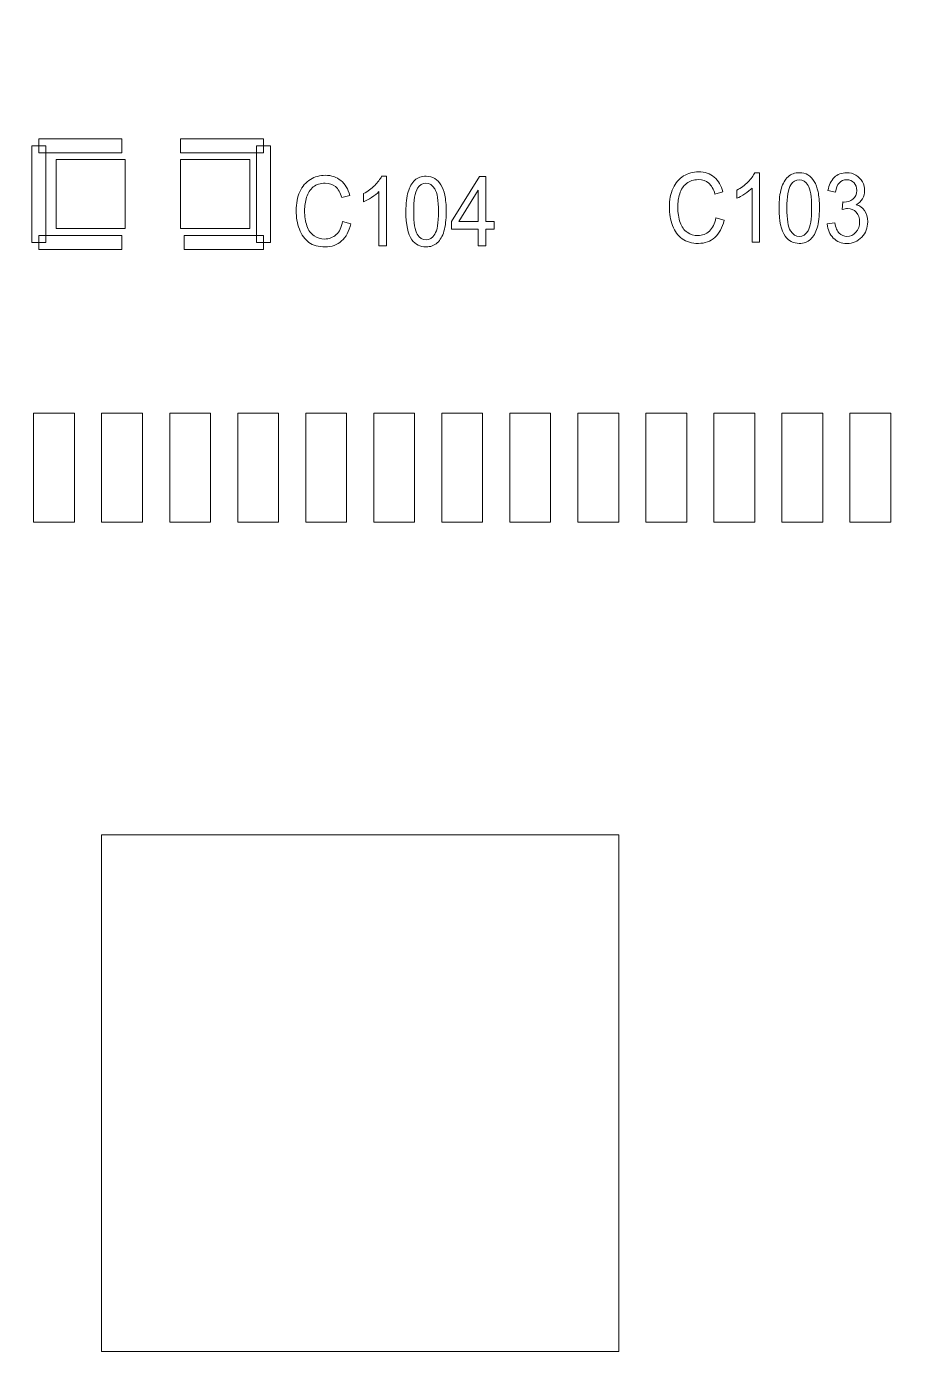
# Model space of a CAD drawing. Header units: millimetres. Extents: x -90 to 99, y -65 to 67.
# Drawn here: x -39.71 to -33.29, y 18.63 to 28.48 of the extents above; entities that cross this region are included whole.
import ezdxf

# ---------------------------------------------------------------- set-up
doc = ezdxf.new("R2010")
doc.units = ezdxf.units.MM
doc.header["$MEASUREMENT"] = 0
for name, color, linetype in [('BG_OUTLINE', 7, 'Continuous'), ('PG_SILKSCREEN_TOP', 7, 'Continuous'), ('PIN_TOP', 7, 'Continuous'), ('RD_SILKSCREEN_TOP', 7, 'Continuous')]:
    doc.layers.add(name, color=color, linetype=linetype)

msp = doc.modelspace()

# ---------------------------------------------------------------- linework, layer by layer
at = {"layer": 'BG_OUTLINE', "color": 3, "lineweight": 9}
msp.add_open_spline([(-71.7269, -61.8795), (-71.7269, -61.8795), (-71.7343, 42.2681), (-71.7343, 42.2681), (-71.7343, 42.2681), (-71.7348, 43.0066), (-71.4419, 43.715), (-70.92, 44.2375), (-70.92, 44.2375), (-70.3982, 44.76), (-69.6866, 45.0538), (-68.9482, 45.0543), (-68.9482, 45.0543), (-68.9482, 45.0543), (75.2046, 45.0543), (75.2046, 45.0543), (75.2046, 45.0543), (76.8319, 45.0552), (78.1763, 43.7805), (78.2661, 42.1556), (78.2661, 42.1556), (78.2661, 42.1556), (78.2661, 31.2814), (78.2661, 31.2814), (78.2661, 31.2814), (78.2661, 31.2814), (72.2646, 31.2814), (72.2646, 31.2814), (72.2646, 31.2814), (72.2646, 31.2814), (72.2646, 26.9814), (72.2646, 26.9814), (72.2646, 26.9814), (72.2646, 26.9814), (78.2661, 26.9814), (78.2661, 26.9814), (78.2661, 26.9814), (78.2661, 26.9814), (78.2661, 18.6553), (78.2661, 18.6553), (78.2661, 18.6553), (78.2661, 18.6553), (72.2496, 18.6553), (72.2496, 18.6553), (72.2496, 18.6553), (72.2496, 18.6553), (72.2496, 14.3553), (72.2496, 14.3553), (72.2496, 14.3553), (72.2496, 14.3553), (78.2661, 14.3553), (78.2661, 14.3553), (78.2661, 14.3553), (78.2661, 14.3553), (78.2661, 9.255), (78.2661, 9.255), (78.2661, 9.255), (78.2661, 9.255), (72.2648, 9.255), (72.2648, 9.255), (72.2648, 9.255), (72.2648, 9.255), (72.2648, 4.955), (72.2648, 4.955), (72.2648, 4.955), (72.2648, 4.955), (78.2661, 4.955), (78.2661, 4.955), (78.2661, 4.955), (78.2661, 4.955), (78.2661, -3.3762), (78.2661, -3.3762), (78.2661, -3.3762), (78.2661, -3.3762), (72.2445, -3.3762), (72.2445, -3.3762), (72.2445, -3.3762), (72.2445, -3.3762), (72.2445, -7.6762), (72.2445, -7.6762), (72.2445, -7.6762), (72.2445, -7.6762), (78.2661, -7.6762), (78.2661, -7.6762), (78.2661, -7.6762), (78.2661, -7.6762), (78.2661, -12.7615), (78.2661, -12.7615), (78.2661, -12.7615), (78.2661, -12.7615), (72.2651, -12.7615), (72.2651, -12.7615), (72.2651, -12.7615), (72.2651, -12.7615), (72.2651, -17.0615), (72.2651, -17.0615), (72.2651, -17.0615), (72.2651, -17.0615), (78.2661, -17.0615), (78.2661, -17.0615), (78.2661, -17.0615), (78.2661, -17.0615), (78.2661, -25.4097), (78.2661, -25.4097), (78.2661, -25.4097), (78.2661, -25.4097), (72.2656, -25.4097), (72.2656, -25.4097), (72.2656, -25.4097), (72.2656, -25.4097), (72.2656, -29.7097), (72.2656, -29.7097), (72.2656, -29.7097), (72.2656, -29.7097), (78.2661, -29.7097), (78.2661, -29.7097), (78.2661, -29.7097), (78.2661, -29.7097), (78.2661, -34.793), (78.2661, -34.793), (78.2661, -34.793), (78.2661, -34.793), (72.2679, -34.793), (72.2679, -34.793), (72.2679, -34.793), (72.2679, -34.793), (72.2679, -39.0929), (72.2679, -39.0929), (72.2679, -39.0929), (72.2679, -39.0929), (78.2661, -39.0929), (78.2661, -39.0929), (78.2661, -39.0929), (78.2661, -39.0929), (78.2661, -47.4269), (78.2661, -47.4269), (78.2661, -47.4269), (78.2661, -47.4269), (72.2679, -47.4269), (72.2679, -47.4269), (72.2679, -47.4269), (72.2679, -47.4269), (72.2679, -51.7269), (72.2679, -51.7269), (72.2679, -51.7269), (72.2679, -51.7269), (78.2661, -51.7269), (78.2661, -51.7269), (78.2661, -51.7269), (78.2661, -51.7269), (78.2661, -51.8138), (78.2661, -51.8138), (78.2661, -51.8138), (78.2661, -51.8138), (78.2656, -61.8468), (78.2656, -61.8468), (78.2656, -61.8468), (78.2661, -62.6669), (77.9407, -63.4536), (77.3612, -64.0339), (77.3612, -64.0339), (76.7817, -64.6142), (75.9915, -64.9405), (75.1713, -64.941), (75.1713, -64.941), (75.1713, -64.941), (-68.6609, -64.9456), (-68.6609, -64.9456), (-68.6609, -64.9456), (-69.4735, -64.9461), (-70.2531, -64.6237), (-70.8281, -64.0495), (-70.8281, -64.0495), (-71.4031, -63.4752), (-71.7264, -62.6922), (-71.7269, -61.8795)], degree=3, knots=[0, 0, 0, 0, 0.022727, 0.022727, 0.022727, 0.022727, 0.045455, 0.045455, 0.045455, 0.045455, 0.068182, 0.068182, 0.068182, 0.068182, 0.090909, 0.090909, 0.090909, 0.090909, 0.113636, 0.113636, 0.113636, 0.113636, 0.136364, 0.136364, 0.136364, 0.136364, 0.159091, 0.159091, 0.159091, 0.159091, 0.181818, 0.181818, 0.181818, 0.181818, 0.204545, 0.204545, 0.204545, 0.204545, 0.227273, 0.227273, 0.227273, 0.227273, 0.25, 0.25, 0.25, 0.25, 0.272727, 0.272727, 0.272727, 0.272727, 0.295455, 0.295455, 0.295455, 0.295455, 0.318182, 0.318182, 0.318182, 0.318182, 0.340909, 0.340909, 0.340909, 0.340909, 0.363636, 0.363636, 0.363636, 0.363636, 0.386364, 0.386364, 0.386364, 0.386364, 0.409091, 0.409091, 0.409091, 0.409091, 0.431818, 0.431818, 0.431818, 0.431818, 0.454545, 0.454545, 0.454545, 0.454545, 0.477273, 0.477273, 0.477273, 0.477273, 0.5, 0.5, 0.5, 0.5, 0.522727, 0.522727, 0.522727, 0.522727, 0.545455, 0.545455, 0.545455, 0.545455, 0.568182, 0.568182, 0.568182, 0.568182, 0.590909, 0.590909, 0.590909, 0.590909, 0.613636, 0.613636, 0.613636, 0.613636, 0.636364, 0.636364, 0.636364, 0.636364, 0.659091, 0.659091, 0.659091, 0.659091, 0.681818, 0.681818, 0.681818, 0.681818, 0.704545, 0.704545, 0.704545, 0.704545, 0.727273, 0.727273, 0.727273, 0.727273, 0.75, 0.75, 0.75, 0.75, 0.772727, 0.772727, 0.772727, 0.772727, 0.795455, 0.795455, 0.795455, 0.795455, 0.818182, 0.818182, 0.818182, 0.818182, 0.840909, 0.840909, 0.840909, 0.840909, 0.863636, 0.863636, 0.863636, 0.863636, 0.886364, 0.886364, 0.886364, 0.886364, 0.909091, 0.909091, 0.909091, 0.909091, 0.931818, 0.931818, 0.931818, 0.931818, 0.954545, 0.954545, 0.954545, 0.954545, 0.977273, 0.977273, 0.977273, 0.977273, 1, 1, 1, 1], dxfattribs=at)
at = {"layer": 'PG_SILKSCREEN_TOP', "color": 6, "lineweight": 9}
for points in [[(-39.6719, 27.6017), (-39.6719, 27.6017), (-39.5702, 27.6017), (-39.5702, 27.6017), (-39.5702, 27.6017), (-39.5702, 27.6017), (-39.5702, 26.8905), (-39.5702, 26.8905), (-39.5702, 26.8905), (-39.5702, 26.8905), (-39.6719, 26.8905), (-39.6719, 26.8905), (-39.6719, 26.8905), (-39.6719, 26.8905), (-39.6719, 27.6017), (-39.6719, 27.6017)], [(-39.621, 27.5509), (-39.621, 27.5509), (-39.621, 27.6525), (-39.621, 27.6525), (-39.621, 27.6525), (-39.621, 27.6525), (-39.0114, 27.6525), (-39.0114, 27.6525), (-39.0114, 27.6525), (-39.0114, 27.6525), (-39.0114, 27.5509), (-39.0114, 27.5509), (-39.0114, 27.5509), (-39.0114, 27.5509), (-39.621, 27.5509), (-39.621, 27.5509)], [(-38.5796, 27.5509), (-38.5796, 27.5509), (-38.5796, 27.6525), (-38.5796, 27.6525), (-38.5796, 27.6525), (-38.5796, 27.6525), (-37.97, 27.6525), (-37.97, 27.6525), (-37.97, 27.6525), (-37.97, 27.6525), (-37.97, 27.5509), (-37.97, 27.5509), (-37.97, 27.5509), (-37.97, 27.5509), (-38.5796, 27.5509), (-38.5796, 27.5509)], [(-38.0208, 27.6017), (-38.0208, 27.6017), (-37.9192, 27.6017), (-37.9192, 27.6017), (-37.9192, 27.6017), (-37.9192, 27.6017), (-37.9192, 26.8905), (-37.9192, 26.8905), (-37.9192, 26.8905), (-37.9192, 26.8905), (-38.0208, 26.8905), (-38.0208, 26.8905), (-38.0208, 26.8905), (-38.0208, 26.8905), (-38.0208, 27.6017), (-38.0208, 27.6017)], [(-39.621, 26.8397), (-39.621, 26.8397), (-39.621, 26.9413), (-39.621, 26.9413), (-39.621, 26.9413), (-39.621, 26.9413), (-39.0114, 26.9413), (-39.0114, 26.9413), (-39.0114, 26.9413), (-39.0114, 26.9413), (-39.0114, 26.8397), (-39.0114, 26.8397), (-39.0114, 26.8397), (-39.0114, 26.8397), (-39.621, 26.8397), (-39.621, 26.8397)], [(-37.97, 26.9413), (-37.97, 26.9413), (-37.97, 26.8397), (-37.97, 26.8397), (-37.97, 26.8397), (-37.97, 26.8397), (-38.5542, 26.8397), (-38.5542, 26.8397), (-38.5542, 26.8397), (-38.5542, 26.8397), (-38.5542, 26.9413), (-38.5542, 26.9413), (-38.5542, 26.9413), (-38.5542, 26.9413), (-37.97, 26.9413), (-37.97, 26.9413)]]:
    msp.add_open_spline(points, degree=3, knots=[0, 0, 0, 0, 0.25, 0.25, 0.25, 0.25, 0.5, 0.5, 0.5, 0.5, 0.75, 0.75, 0.75, 0.75, 1, 1, 1, 1], dxfattribs=at)
at = {"layer": 'PIN_TOP', "lineweight": 9}
for points in [[(-39.494, 26.9921), (-39.494, 26.9921), (-39.494, 27.5001), (-39.494, 27.5001), (-39.494, 27.5001), (-39.494, 27.5001), (-38.986, 27.5001), (-38.986, 27.5001), (-38.986, 27.5001), (-38.986, 27.5001), (-38.986, 26.9921), (-38.986, 26.9921), (-38.986, 26.9921), (-38.986, 26.9921), (-39.494, 26.9921), (-39.494, 26.9921)], [(-38.5796, 26.9921), (-38.5796, 26.9921), (-38.5796, 27.5001), (-38.5796, 27.5001), (-38.5796, 27.5001), (-38.5796, 27.5001), (-38.0716, 27.5001), (-38.0716, 27.5001), (-38.0716, 27.5001), (-38.0716, 27.5001), (-38.0716, 26.9921), (-38.0716, 26.9921), (-38.0716, 26.9921), (-38.0716, 26.9921), (-38.5796, 26.9921), (-38.5796, 26.9921)], [(-39.6595, 25.6344), (-39.6595, 25.6344), (-39.3595, 25.6344), (-39.3595, 25.6344), (-39.3595, 25.6344), (-39.3595, 25.6344), (-39.3595, 24.8343), (-39.3595, 24.8343), (-39.3595, 24.8343), (-39.3595, 24.8343), (-39.6595, 24.8343), (-39.6595, 24.8343), (-39.6595, 24.8343), (-39.6595, 24.8343), (-39.6595, 25.6344), (-39.6595, 25.6344)], [(-39.1597, 25.6344), (-39.1597, 25.6344), (-38.8596, 25.6344), (-38.8596, 25.6344), (-38.8596, 25.6344), (-38.8596, 25.6344), (-38.8596, 24.8343), (-38.8596, 24.8343), (-38.8596, 24.8343), (-38.8596, 24.8343), (-39.1597, 24.8343), (-39.1597, 24.8343), (-39.1597, 24.8343), (-39.1597, 24.8343), (-39.1597, 25.6344), (-39.1597, 25.6344)], [(-38.6595, 25.6344), (-38.6595, 25.6344), (-38.3595, 25.6344), (-38.3595, 25.6344), (-38.3595, 25.6344), (-38.3595, 25.6344), (-38.3595, 24.8343), (-38.3595, 24.8343), (-38.3595, 24.8343), (-38.3595, 24.8343), (-38.6595, 24.8343), (-38.6595, 24.8343), (-38.6595, 24.8343), (-38.6595, 24.8343), (-38.6595, 25.6344), (-38.6595, 25.6344)], [(-38.1597, 25.6344), (-38.1597, 25.6344), (-37.8596, 25.6344), (-37.8596, 25.6344), (-37.8596, 25.6344), (-37.8596, 25.6344), (-37.8596, 24.8343), (-37.8596, 24.8343), (-37.8596, 24.8343), (-37.8596, 24.8343), (-38.1597, 24.8343), (-38.1597, 24.8343), (-38.1597, 24.8343), (-38.1597, 24.8343), (-38.1597, 25.6344), (-38.1597, 25.6344)], [(-37.6595, 25.6344), (-37.6595, 25.6344), (-37.3595, 25.6344), (-37.3595, 25.6344), (-37.3595, 25.6344), (-37.3595, 25.6344), (-37.3595, 24.8343), (-37.3595, 24.8343), (-37.3595, 24.8343), (-37.3595, 24.8343), (-37.6595, 24.8343), (-37.6595, 24.8343), (-37.6595, 24.8343), (-37.6595, 24.8343), (-37.6595, 25.6344), (-37.6595, 25.6344)], [(-37.1597, 25.6344), (-37.1597, 25.6344), (-36.8596, 25.6344), (-36.8596, 25.6344), (-36.8596, 25.6344), (-36.8596, 25.6344), (-36.8596, 24.8343), (-36.8596, 24.8343), (-36.8596, 24.8343), (-36.8596, 24.8343), (-37.1597, 24.8343), (-37.1597, 24.8343), (-37.1597, 24.8343), (-37.1597, 24.8343), (-37.1597, 25.6344), (-37.1597, 25.6344)], [(-36.6595, 25.6344), (-36.6595, 25.6344), (-36.3595, 25.6344), (-36.3595, 25.6344), (-36.3595, 25.6344), (-36.3595, 25.6344), (-36.3595, 24.8343), (-36.3595, 24.8343), (-36.3595, 24.8343), (-36.3595, 24.8343), (-36.6595, 24.8343), (-36.6595, 24.8343), (-36.6595, 24.8343), (-36.6595, 24.8343), (-36.6595, 25.6344), (-36.6595, 25.6344)], [(-36.1597, 25.6344), (-36.1597, 25.6344), (-35.8596, 25.6344), (-35.8596, 25.6344), (-35.8596, 25.6344), (-35.8596, 25.6344), (-35.8596, 24.8343), (-35.8596, 24.8343), (-35.8596, 24.8343), (-35.8596, 24.8343), (-36.1597, 24.8343), (-36.1597, 24.8343), (-36.1597, 24.8343), (-36.1597, 24.8343), (-36.1597, 25.6344), (-36.1597, 25.6344)], [(-35.6595, 25.6344), (-35.6595, 25.6344), (-35.3595, 25.6344), (-35.3595, 25.6344), (-35.3595, 25.6344), (-35.3595, 25.6344), (-35.3595, 24.8343), (-35.3595, 24.8343), (-35.3595, 24.8343), (-35.3595, 24.8343), (-35.6595, 24.8343), (-35.6595, 24.8343), (-35.6595, 24.8343), (-35.6595, 24.8343), (-35.6595, 25.6344), (-35.6595, 25.6344)], [(-35.1597, 25.6344), (-35.1597, 25.6344), (-34.8596, 25.6344), (-34.8596, 25.6344), (-34.8596, 25.6344), (-34.8596, 25.6344), (-34.8596, 24.8343), (-34.8596, 24.8343), (-34.8596, 24.8343), (-34.8596, 24.8343), (-35.1597, 24.8343), (-35.1597, 24.8343), (-35.1597, 24.8343), (-35.1597, 24.8343), (-35.1597, 25.6344), (-35.1597, 25.6344)], [(-34.6595, 25.6344), (-34.6595, 25.6344), (-34.3595, 25.6344), (-34.3595, 25.6344), (-34.3595, 25.6344), (-34.3595, 25.6344), (-34.3595, 24.8343), (-34.3595, 24.8343), (-34.3595, 24.8343), (-34.3595, 24.8343), (-34.6595, 24.8343), (-34.6595, 24.8343), (-34.6595, 24.8343), (-34.6595, 24.8343), (-34.6595, 25.6344), (-34.6595, 25.6344)], [(-34.1596, 25.6344), (-34.1596, 25.6344), (-33.8596, 25.6344), (-33.8596, 25.6344), (-33.8596, 25.6344), (-33.8596, 25.6344), (-33.8596, 24.8343), (-33.8596, 24.8343), (-33.8596, 24.8343), (-33.8596, 24.8343), (-34.1596, 24.8343), (-34.1596, 24.8343), (-34.1596, 24.8343), (-34.1596, 24.8343), (-34.1596, 25.6344), (-34.1596, 25.6344)], [(-33.6595, 25.6344), (-33.6595, 25.6344), (-33.3595, 25.6344), (-33.3595, 25.6344), (-33.3595, 25.6344), (-33.3595, 25.6344), (-33.3595, 24.8343), (-33.3595, 24.8343), (-33.3595, 24.8343), (-33.3595, 24.8343), (-33.6595, 24.8343), (-33.6595, 24.8343), (-33.6595, 24.8343), (-33.6595, 24.8343), (-33.6595, 25.6344), (-33.6595, 25.6344)], [(-39.1597, 22.5345), (-39.1597, 22.5345), (-35.3595, 22.5345), (-35.3595, 22.5345), (-35.3595, 22.5345), (-35.3595, 22.5345), (-35.3595, 18.7344), (-35.3595, 18.7344), (-35.3595, 18.7344), (-35.3595, 18.7344), (-39.1597, 18.7344), (-39.1597, 18.7344), (-39.1597, 18.7344), (-39.1597, 18.7344), (-39.1597, 22.5345), (-39.1597, 22.5345)]]:
    msp.add_open_spline(points, degree=3, knots=[0, 0, 0, 0, 0.25, 0.25, 0.25, 0.25, 0.5, 0.5, 0.5, 0.5, 0.75, 0.75, 0.75, 0.75, 1, 1, 1, 1], dxfattribs=at)
at = {"layer": 'RD_SILKSCREEN_TOP', "color": 8, "lineweight": 9}
for points, knots in [([(-37.3884, 27.0451), (-37.3884, 27.0451), (-37.3282, 27.028), (-37.3282, 27.028), (-37.3282, 27.028), (-37.3408, 26.9728), (-37.3636, 26.9306), (-37.3963, 26.9014), (-37.3963, 26.9014), (-37.429, 26.8724), (-37.4692, 26.8579), (-37.5165, 26.8579), (-37.5165, 26.8579), (-37.5655, 26.8579), (-37.6053, 26.8691), (-37.636, 26.8914), (-37.636, 26.8914), (-37.6667, 26.9138), (-37.6901, 26.9461), (-37.7061, 26.9885), (-37.7061, 26.9885), (-37.7222, 27.0309), (-37.7301, 27.0764), (-37.7301, 27.125), (-37.7301, 27.125), (-37.7301, 27.178), (-37.7211, 27.2242), (-37.703, 27.2637), (-37.703, 27.2637), (-37.6848, 27.3032), (-37.6591, 27.3331), (-37.6257, 27.3537), (-37.6257, 27.3537), (-37.5923, 27.3742), (-37.5556, 27.3844), (-37.5155, 27.3844), (-37.5155, 27.3844), (-37.47, 27.3844), (-37.4318, 27.3714), (-37.4008, 27.3455), (-37.4008, 27.3455), (-37.3699, 27.3195), (-37.3482, 27.2831), (-37.3361, 27.2361), (-37.3361, 27.2361), (-37.3361, 27.2361), (-37.3952, 27.2204), (-37.3952, 27.2204), (-37.3952, 27.2204), (-37.4058, 27.2575), (-37.421, 27.2844), (-37.4412, 27.3014), (-37.4412, 27.3014), (-37.4612, 27.3183), (-37.4863, 27.3267), (-37.5168, 27.3267), (-37.5168, 27.3267), (-37.5517, 27.3267), (-37.5808, 27.3174), (-37.6043, 27.2987), (-37.6043, 27.2987), (-37.6279, 27.2798), (-37.6443, 27.2547), (-37.6538, 27.223), (-37.6538, 27.223), (-37.6633, 27.1915), (-37.668, 27.1589), (-37.668, 27.1254), (-37.668, 27.1254), (-37.668, 27.082), (-37.6624, 27.0443), (-37.6513, 27.0119), (-37.6513, 27.0119), (-37.6399, 26.9797), (-37.6224, 26.9555), (-37.5987, 26.9395), (-37.5987, 26.9395), (-37.5748, 26.9235), (-37.5491, 26.9156), (-37.5213, 26.9156), (-37.5213, 26.9156), (-37.4877, 26.9156), (-37.4592, 26.9265), (-37.4358, 26.9482), (-37.4358, 26.9482), (-37.4124, 26.97), (-37.3967, 27.0023), (-37.3884, 27.0451)], [0, 0, 0, 0, 0.045455, 0.045455, 0.045455, 0.045455, 0.090909, 0.090909, 0.090909, 0.090909, 0.136364, 0.136364, 0.136364, 0.136364, 0.181818, 0.181818, 0.181818, 0.181818, 0.227273, 0.227273, 0.227273, 0.227273, 0.272727, 0.272727, 0.272727, 0.272727, 0.318182, 0.318182, 0.318182, 0.318182, 0.363636, 0.363636, 0.363636, 0.363636, 0.409091, 0.409091, 0.409091, 0.409091, 0.454545, 0.454545, 0.454545, 0.454545, 0.5, 0.5, 0.5, 0.5, 0.545455, 0.545455, 0.545455, 0.545455, 0.590909, 0.590909, 0.590909, 0.590909, 0.636364, 0.636364, 0.636364, 0.636364, 0.681818, 0.681818, 0.681818, 0.681818, 0.727273, 0.727273, 0.727273, 0.727273, 0.772727, 0.772727, 0.772727, 0.772727, 0.818182, 0.818182, 0.818182, 0.818182, 0.863636, 0.863636, 0.863636, 0.863636, 0.909091, 0.909091, 0.909091, 0.909091, 0.954545, 0.954545, 0.954545, 0.954545, 1, 1, 1, 1]), ([(-37.0666, 26.8666), (-37.0666, 26.8666), (-37.1223, 26.8666), (-37.1223, 26.8666), (-37.1223, 26.8666), (-37.1223, 26.8666), (-37.1223, 27.2649), (-37.1223, 27.2649), (-37.1223, 27.2649), (-37.1358, 27.2505), (-37.1535, 27.2362), (-37.1752, 27.2218), (-37.1752, 27.2218), (-37.197, 27.2075), (-37.2167, 27.1967), (-37.234, 27.1896), (-37.234, 27.1896), (-37.234, 27.1896), (-37.234, 27.2499), (-37.234, 27.2499), (-37.234, 27.2499), (-37.2027, 27.2664), (-37.1754, 27.2863), (-37.1521, 27.3097), (-37.1521, 27.3097), (-37.1288, 27.3331), (-37.1122, 27.3558), (-37.1025, 27.3778), (-37.1025, 27.3778), (-37.1025, 27.3778), (-37.0666, 27.3778), (-37.0666, 27.3778), (-37.0666, 27.3778), (-37.0666, 27.3778), (-37.0666, 26.8666), (-37.0666, 26.8666)], [0, 0, 0, 0, 0.111111, 0.111111, 0.111111, 0.111111, 0.222222, 0.222222, 0.222222, 0.222222, 0.333333, 0.333333, 0.333333, 0.333333, 0.444444, 0.444444, 0.444444, 0.444444, 0.555556, 0.555556, 0.555556, 0.555556, 0.666667, 0.666667, 0.666667, 0.666667, 0.777778, 0.777778, 0.777778, 0.777778, 0.888889, 0.888889, 0.888889, 0.888889, 1, 1, 1, 1]), ([(-36.9237, 27.1177), (-36.9237, 27.1779), (-36.9181, 27.2263), (-36.9071, 27.263), (-36.9071, 27.263), (-36.896, 27.2997), (-36.8796, 27.3281), (-36.8577, 27.348), (-36.8577, 27.348), (-36.8359, 27.3679), (-36.8085, 27.3778), (-36.7755, 27.3778), (-36.7755, 27.3778), (-36.7511, 27.3778), (-36.7297, 27.3723), (-36.7113, 27.3612), (-36.7113, 27.3612), (-36.6929, 27.3503), (-36.6777, 27.3345), (-36.6657, 27.3137), (-36.6657, 27.3137), (-36.6537, 27.293), (-36.6443, 27.2677), (-36.6375, 27.238), (-36.6375, 27.238), (-36.6306, 27.2082), (-36.6272, 27.1681), (-36.6272, 27.1177), (-36.6272, 27.1177), (-36.6272, 27.0579), (-36.6327, 27.0098), (-36.6436, 26.973), (-36.6436, 26.973), (-36.6546, 26.9363), (-36.671, 26.908), (-36.6929, 26.8879), (-36.6929, 26.8879), (-36.7146, 26.8679), (-36.7421, 26.8579), (-36.7755, 26.8579), (-36.7755, 26.8579), (-36.8193, 26.8579), (-36.8537, 26.8755), (-36.8787, 26.9107), (-36.8787, 26.9107), (-36.9087, 26.953), (-36.9237, 27.0221), (-36.9237, 27.1177)], [0, 0, 0, 0, 0.083333, 0.083333, 0.083333, 0.083333, 0.166667, 0.166667, 0.166667, 0.166667, 0.25, 0.25, 0.25, 0.25, 0.333333, 0.333333, 0.333333, 0.333333, 0.416667, 0.416667, 0.416667, 0.416667, 0.5, 0.5, 0.5, 0.5, 0.583333, 0.583333, 0.583333, 0.583333, 0.666667, 0.666667, 0.666667, 0.666667, 0.75, 0.75, 0.75, 0.75, 0.833333, 0.833333, 0.833333, 0.833333, 0.916667, 0.916667, 0.916667, 0.916667, 1, 1, 1, 1]), ([(-36.3917, 26.8666), (-36.3917, 26.8666), (-36.3917, 26.9885), (-36.3917, 26.9885), (-36.3917, 26.9885), (-36.3917, 26.9885), (-36.5889, 26.9885), (-36.5889, 26.9885), (-36.5889, 26.9885), (-36.5889, 26.9885), (-36.5889, 27.0458), (-36.5889, 27.0458), (-36.5889, 27.0458), (-36.5889, 27.0458), (-36.3815, 27.3757), (-36.3815, 27.3757), (-36.3815, 27.3757), (-36.3815, 27.3757), (-36.3358, 27.3757), (-36.3358, 27.3757), (-36.3358, 27.3757), (-36.3358, 27.3757), (-36.3358, 27.0458), (-36.3358, 27.0458), (-36.3358, 27.0458), (-36.3358, 27.0458), (-36.2744, 27.0458), (-36.2744, 27.0458), (-36.2744, 27.0458), (-36.2744, 27.0458), (-36.2744, 26.9885), (-36.2744, 26.9885), (-36.2744, 26.9885), (-36.2744, 26.9885), (-36.3358, 26.9885), (-36.3358, 26.9885), (-36.3358, 26.9885), (-36.3358, 26.9885), (-36.3358, 26.8666), (-36.3358, 26.8666), (-36.3358, 26.8666), (-36.3358, 26.8666), (-36.3917, 26.8666), (-36.3917, 26.8666)], [0, 0, 0, 0, 0.090909, 0.090909, 0.090909, 0.090909, 0.181818, 0.181818, 0.181818, 0.181818, 0.272727, 0.272727, 0.272727, 0.272727, 0.363636, 0.363636, 0.363636, 0.363636, 0.454545, 0.454545, 0.454545, 0.454545, 0.545455, 0.545455, 0.545455, 0.545455, 0.636364, 0.636364, 0.636364, 0.636364, 0.727273, 0.727273, 0.727273, 0.727273, 0.818182, 0.818182, 0.818182, 0.818182, 0.909091, 0.909091, 0.909091, 0.909091, 1, 1, 1, 1]), ([(-34.6452, 27.0708), (-34.6452, 27.0708), (-34.585, 27.0537), (-34.585, 27.0537), (-34.585, 27.0537), (-34.5976, 26.9985), (-34.6204, 26.9563), (-34.6531, 26.9271), (-34.6531, 26.9271), (-34.6858, 26.8981), (-34.7259, 26.8836), (-34.7733, 26.8836), (-34.7733, 26.8836), (-34.8223, 26.8836), (-34.8621, 26.8948), (-34.8928, 26.9171), (-34.8928, 26.9171), (-34.9235, 26.9395), (-34.9469, 26.9718), (-34.9629, 27.0142), (-34.9629, 27.0142), (-34.9789, 27.0566), (-34.9869, 27.1021), (-34.9869, 27.1507), (-34.9869, 27.1507), (-34.9869, 27.2037), (-34.9779, 27.2499), (-34.9598, 27.2894), (-34.9598, 27.2894), (-34.9416, 27.3289), (-34.9159, 27.3588), (-34.8825, 27.3794), (-34.8825, 27.3794), (-34.8491, 27.3999), (-34.8124, 27.4101), (-34.7723, 27.4101), (-34.7723, 27.4101), (-34.7268, 27.4101), (-34.6886, 27.3971), (-34.6576, 27.3712), (-34.6576, 27.3712), (-34.6266, 27.3452), (-34.605, 27.3088), (-34.5929, 27.2618), (-34.5929, 27.2618), (-34.5929, 27.2618), (-34.652, 27.2461), (-34.652, 27.2461), (-34.652, 27.2461), (-34.6626, 27.2832), (-34.6778, 27.3101), (-34.698, 27.3271), (-34.698, 27.3271), (-34.718, 27.344), (-34.7431, 27.3524), (-34.7736, 27.3524), (-34.7736, 27.3524), (-34.8085, 27.3524), (-34.8376, 27.3431), (-34.8611, 27.3244), (-34.8611, 27.3244), (-34.8847, 27.3055), (-34.9011, 27.2804), (-34.9106, 27.2487), (-34.9106, 27.2487), (-34.9201, 27.2172), (-34.9248, 27.1846), (-34.9248, 27.1511), (-34.9248, 27.1511), (-34.9248, 27.1077), (-34.9192, 27.07), (-34.9081, 27.0376), (-34.9081, 27.0376), (-34.8967, 27.0054), (-34.8792, 26.9812), (-34.8554, 26.9652), (-34.8554, 26.9652), (-34.8316, 26.9492), (-34.8059, 26.9413), (-34.7781, 26.9413), (-34.7781, 26.9413), (-34.7445, 26.9413), (-34.716, 26.9522), (-34.6926, 26.9739), (-34.6926, 26.9739), (-34.6692, 26.9957), (-34.6535, 27.028), (-34.6452, 27.0708)], [0, 0, 0, 0, 0.045455, 0.045455, 0.045455, 0.045455, 0.090909, 0.090909, 0.090909, 0.090909, 0.136364, 0.136364, 0.136364, 0.136364, 0.181818, 0.181818, 0.181818, 0.181818, 0.227273, 0.227273, 0.227273, 0.227273, 0.272727, 0.272727, 0.272727, 0.272727, 0.318182, 0.318182, 0.318182, 0.318182, 0.363636, 0.363636, 0.363636, 0.363636, 0.409091, 0.409091, 0.409091, 0.409091, 0.454545, 0.454545, 0.454545, 0.454545, 0.5, 0.5, 0.5, 0.5, 0.545455, 0.545455, 0.545455, 0.545455, 0.590909, 0.590909, 0.590909, 0.590909, 0.636364, 0.636364, 0.636364, 0.636364, 0.681818, 0.681818, 0.681818, 0.681818, 0.727273, 0.727273, 0.727273, 0.727273, 0.772727, 0.772727, 0.772727, 0.772727, 0.818182, 0.818182, 0.818182, 0.818182, 0.863636, 0.863636, 0.863636, 0.863636, 0.909091, 0.909091, 0.909091, 0.909091, 0.954545, 0.954545, 0.954545, 0.954545, 1, 1, 1, 1]), ([(-34.3234, 26.8923), (-34.3234, 26.8923), (-34.3791, 26.8923), (-34.3791, 26.8923), (-34.3791, 26.8923), (-34.3791, 26.8923), (-34.3791, 27.2906), (-34.3791, 27.2906), (-34.3791, 27.2906), (-34.3926, 27.2762), (-34.4102, 27.2619), (-34.432, 27.2475), (-34.432, 27.2475), (-34.4538, 27.2332), (-34.4735, 27.2224), (-34.4908, 27.2153), (-34.4908, 27.2153), (-34.4908, 27.2153), (-34.4908, 27.2756), (-34.4908, 27.2756), (-34.4908, 27.2756), (-34.4595, 27.2921), (-34.4322, 27.312), (-34.4089, 27.3354), (-34.4089, 27.3354), (-34.3856, 27.3588), (-34.369, 27.3815), (-34.3593, 27.4035), (-34.3593, 27.4035), (-34.3593, 27.4035), (-34.3234, 27.4035), (-34.3234, 27.4035), (-34.3234, 27.4035), (-34.3234, 27.4035), (-34.3234, 26.8923), (-34.3234, 26.8923)], [0, 0, 0, 0, 0.111111, 0.111111, 0.111111, 0.111111, 0.222222, 0.222222, 0.222222, 0.222222, 0.333333, 0.333333, 0.333333, 0.333333, 0.444444, 0.444444, 0.444444, 0.444444, 0.555556, 0.555556, 0.555556, 0.555556, 0.666667, 0.666667, 0.666667, 0.666667, 0.777778, 0.777778, 0.777778, 0.777778, 0.888889, 0.888889, 0.888889, 0.888889, 1, 1, 1, 1]), ([(-34.1805, 27.1434), (-34.1805, 27.2036), (-34.1749, 27.252), (-34.1639, 27.2887), (-34.1639, 27.2887), (-34.1528, 27.3254), (-34.1364, 27.3538), (-34.1145, 27.3737), (-34.1145, 27.3737), (-34.0927, 27.3936), (-34.0653, 27.4035), (-34.0322, 27.4035), (-34.0322, 27.4035), (-34.0079, 27.4035), (-33.9864, 27.398), (-33.9681, 27.3869), (-33.9681, 27.3869), (-33.9497, 27.376), (-33.9345, 27.3602), (-33.9224, 27.3394), (-33.9224, 27.3394), (-33.9105, 27.3187), (-33.9011, 27.2934), (-33.8943, 27.2637), (-33.8943, 27.2637), (-33.8874, 27.2339), (-33.884, 27.1938), (-33.884, 27.1434), (-33.884, 27.1434), (-33.884, 27.0836), (-33.8895, 27.0355), (-33.9004, 26.9987), (-33.9004, 26.9987), (-33.9114, 26.962), (-33.9278, 26.9337), (-33.9497, 26.9136), (-33.9497, 26.9136), (-33.9714, 26.8936), (-33.9989, 26.8836), (-34.0322, 26.8836), (-34.0322, 26.8836), (-34.0761, 26.8836), (-34.1105, 26.9012), (-34.1355, 26.9364), (-34.1355, 26.9364), (-34.1655, 26.9787), (-34.1805, 27.0478), (-34.1805, 27.1434)], [0, 0, 0, 0, 0.083333, 0.083333, 0.083333, 0.083333, 0.166667, 0.166667, 0.166667, 0.166667, 0.25, 0.25, 0.25, 0.25, 0.333333, 0.333333, 0.333333, 0.333333, 0.416667, 0.416667, 0.416667, 0.416667, 0.5, 0.5, 0.5, 0.5, 0.583333, 0.583333, 0.583333, 0.583333, 0.666667, 0.666667, 0.666667, 0.666667, 0.75, 0.75, 0.75, 0.75, 0.833333, 0.833333, 0.833333, 0.833333, 0.916667, 0.916667, 0.916667, 0.916667, 1, 1, 1, 1]), ([(-33.827, 27.0267), (-33.827, 27.0267), (-33.7713, 27.035), (-33.7713, 27.035), (-33.7713, 27.035), (-33.7648, 26.9996), (-33.7539, 26.9741), (-33.7385, 26.9584), (-33.7385, 26.9584), (-33.7231, 26.9428), (-33.7043, 26.935), (-33.6823, 26.935), (-33.6823, 26.935), (-33.656, 26.935), (-33.6338, 26.9452), (-33.6157, 26.9656), (-33.6157, 26.9656), (-33.5977, 26.9859), (-33.5886, 27.0112), (-33.5886, 27.0413), (-33.5886, 27.0413), (-33.5886, 27.07), (-33.5969, 27.0937), (-33.6137, 27.1123), (-33.6137, 27.1123), (-33.6305, 27.1309), (-33.6517, 27.1403), (-33.6776, 27.1403), (-33.6776, 27.1403), (-33.6882, 27.1403), (-33.7013, 27.1379), (-33.717, 27.1333), (-33.717, 27.1333), (-33.717, 27.1333), (-33.7108, 27.1882), (-33.7108, 27.1882), (-33.7108, 27.1882), (-33.707, 27.1877), (-33.7041, 27.1874), (-33.7017, 27.1874), (-33.7017, 27.1874), (-33.678, 27.1874), (-33.6566, 27.1944), (-33.6376, 27.2083), (-33.6376, 27.2083), (-33.6185, 27.2222), (-33.6091, 27.2436), (-33.6091, 27.2726), (-33.6091, 27.2726), (-33.6091, 27.2954), (-33.616, 27.3145), (-33.6299, 27.3295), (-33.6299, 27.3295), (-33.6437, 27.3445), (-33.6616, 27.3521), (-33.6835, 27.3521), (-33.6835, 27.3521), (-33.7052, 27.3521), (-33.7233, 27.3444), (-33.7377, 27.3292), (-33.7377, 27.3292), (-33.7522, 27.3139), (-33.7616, 27.2909), (-33.7657, 27.2603), (-33.7657, 27.2603), (-33.7657, 27.2603), (-33.8214, 27.2715), (-33.8214, 27.2715), (-33.8214, 27.2715), (-33.8147, 27.3134), (-33.7991, 27.3459), (-33.775, 27.3689), (-33.775, 27.3689), (-33.7508, 27.3919), (-33.7207, 27.4035), (-33.6847, 27.4035), (-33.6847, 27.4035), (-33.66, 27.4035), (-33.6371, 27.3975), (-33.6162, 27.3856), (-33.6162, 27.3856), (-33.5954, 27.3737), (-33.5794, 27.3574), (-33.5683, 27.3368), (-33.5683, 27.3368), (-33.5573, 27.3162), (-33.5516, 27.2944), (-33.5516, 27.2711), (-33.5516, 27.2711), (-33.5516, 27.2492), (-33.5569, 27.2292), (-33.5675, 27.211), (-33.5675, 27.211), (-33.5781, 27.193), (-33.5937, 27.1787), (-33.6143, 27.168), (-33.6143, 27.168), (-33.5875, 27.1611), (-33.5666, 27.1467), (-33.5516, 27.1247), (-33.5516, 27.1247), (-33.5368, 27.1029), (-33.5294, 27.0756), (-33.5294, 27.0427), (-33.5294, 27.0427), (-33.5294, 26.9983), (-33.5438, 26.9606), (-33.5728, 26.9296), (-33.5728, 26.9296), (-33.6017, 26.8987), (-33.6383, 26.8833), (-33.6825, 26.8833), (-33.6825, 26.8833), (-33.7225, 26.8833), (-33.7556, 26.8966), (-33.7819, 26.9232), (-33.7819, 26.9232), (-33.8083, 26.9498), (-33.8233, 26.9843), (-33.827, 27.0267)], [0, 0, 0, 0, 0.033333, 0.033333, 0.033333, 0.033333, 0.066667, 0.066667, 0.066667, 0.066667, 0.1, 0.1, 0.1, 0.1, 0.133333, 0.133333, 0.133333, 0.133333, 0.166667, 0.166667, 0.166667, 0.166667, 0.2, 0.2, 0.2, 0.2, 0.233333, 0.233333, 0.233333, 0.233333, 0.266667, 0.266667, 0.266667, 0.266667, 0.3, 0.3, 0.3, 0.3, 0.333333, 0.333333, 0.333333, 0.333333, 0.366667, 0.366667, 0.366667, 0.366667, 0.4, 0.4, 0.4, 0.4, 0.433333, 0.433333, 0.433333, 0.433333, 0.466667, 0.466667, 0.466667, 0.466667, 0.5, 0.5, 0.5, 0.5, 0.533333, 0.533333, 0.533333, 0.533333, 0.566667, 0.566667, 0.566667, 0.566667, 0.6, 0.6, 0.6, 0.6, 0.633333, 0.633333, 0.633333, 0.633333, 0.666667, 0.666667, 0.666667, 0.666667, 0.7, 0.7, 0.7, 0.7, 0.733333, 0.733333, 0.733333, 0.733333, 0.766667, 0.766667, 0.766667, 0.766667, 0.8, 0.8, 0.8, 0.8, 0.833333, 0.833333, 0.833333, 0.833333, 0.866667, 0.866667, 0.866667, 0.866667, 0.9, 0.9, 0.9, 0.9, 0.933333, 0.933333, 0.933333, 0.933333, 0.966667, 0.966667, 0.966667, 0.966667, 1, 1, 1, 1]), ([(-36.8663, 27.1177), (-36.8663, 27.0341), (-36.8575, 26.9785), (-36.84, 26.9508), (-36.84, 26.9508), (-36.8226, 26.9231), (-36.8011, 26.9093), (-36.7755, 26.9093), (-36.7755, 26.9093), (-36.7497, 26.9093), (-36.7283, 26.9233), (-36.7108, 26.951), (-36.7108, 26.951), (-36.6934, 26.9787), (-36.6846, 27.0343), (-36.6846, 27.1177), (-36.6846, 27.1177), (-36.6846, 27.2015), (-36.6934, 27.2572), (-36.7108, 27.2847), (-36.7108, 27.2847), (-36.7283, 27.3123), (-36.75, 27.326), (-36.776, 27.326), (-36.776, 27.326), (-36.8017, 27.326), (-36.8221, 27.3138), (-36.8375, 27.2895), (-36.8375, 27.2895), (-36.8567, 27.2586), (-36.8663, 27.2012), (-36.8663, 27.1177)], [0, 0, 0, 0, 0.125, 0.125, 0.125, 0.125, 0.25, 0.25, 0.25, 0.25, 0.375, 0.375, 0.375, 0.375, 0.5, 0.5, 0.5, 0.5, 0.625, 0.625, 0.625, 0.625, 0.75, 0.75, 0.75, 0.75, 0.875, 0.875, 0.875, 0.875, 1, 1, 1, 1]), ([(-36.3917, 27.0458), (-36.3917, 27.0458), (-36.3917, 27.2753), (-36.3917, 27.2753), (-36.3917, 27.2753), (-36.3917, 27.2753), (-36.534, 27.0458), (-36.534, 27.0458), (-36.534, 27.0458), (-36.534, 27.0458), (-36.3917, 27.0458), (-36.3917, 27.0458)], [0, 0, 0, 0, 0.333333, 0.333333, 0.333333, 0.333333, 0.666667, 0.666667, 0.666667, 0.666667, 1, 1, 1, 1]), ([(-34.1231, 27.1434), (-34.1231, 27.0598), (-34.1143, 27.0042), (-34.0968, 26.9765), (-34.0968, 26.9765), (-34.0794, 26.9488), (-34.0579, 26.935), (-34.0322, 26.935), (-34.0322, 26.935), (-34.0065, 26.935), (-33.9851, 26.949), (-33.9676, 26.9767), (-33.9676, 26.9767), (-33.9502, 27.0044), (-33.9414, 27.06), (-33.9414, 27.1434), (-33.9414, 27.1434), (-33.9414, 27.2272), (-33.9502, 27.2829), (-33.9676, 27.3104), (-33.9676, 27.3104), (-33.9851, 27.338), (-34.0068, 27.3517), (-34.0328, 27.3517), (-34.0328, 27.3517), (-34.0585, 27.3517), (-34.0789, 27.3395), (-34.0943, 27.3152), (-34.0943, 27.3152), (-34.1135, 27.2843), (-34.1231, 27.2269), (-34.1231, 27.1434)], [0, 0, 0, 0, 0.125, 0.125, 0.125, 0.125, 0.25, 0.25, 0.25, 0.25, 0.375, 0.375, 0.375, 0.375, 0.5, 0.5, 0.5, 0.5, 0.625, 0.625, 0.625, 0.625, 0.75, 0.75, 0.75, 0.75, 0.875, 0.875, 0.875, 0.875, 1, 1, 1, 1])]:
    msp.add_open_spline(points, degree=3, knots=knots, dxfattribs=at)

doc.saveas('drawing.dxf')
